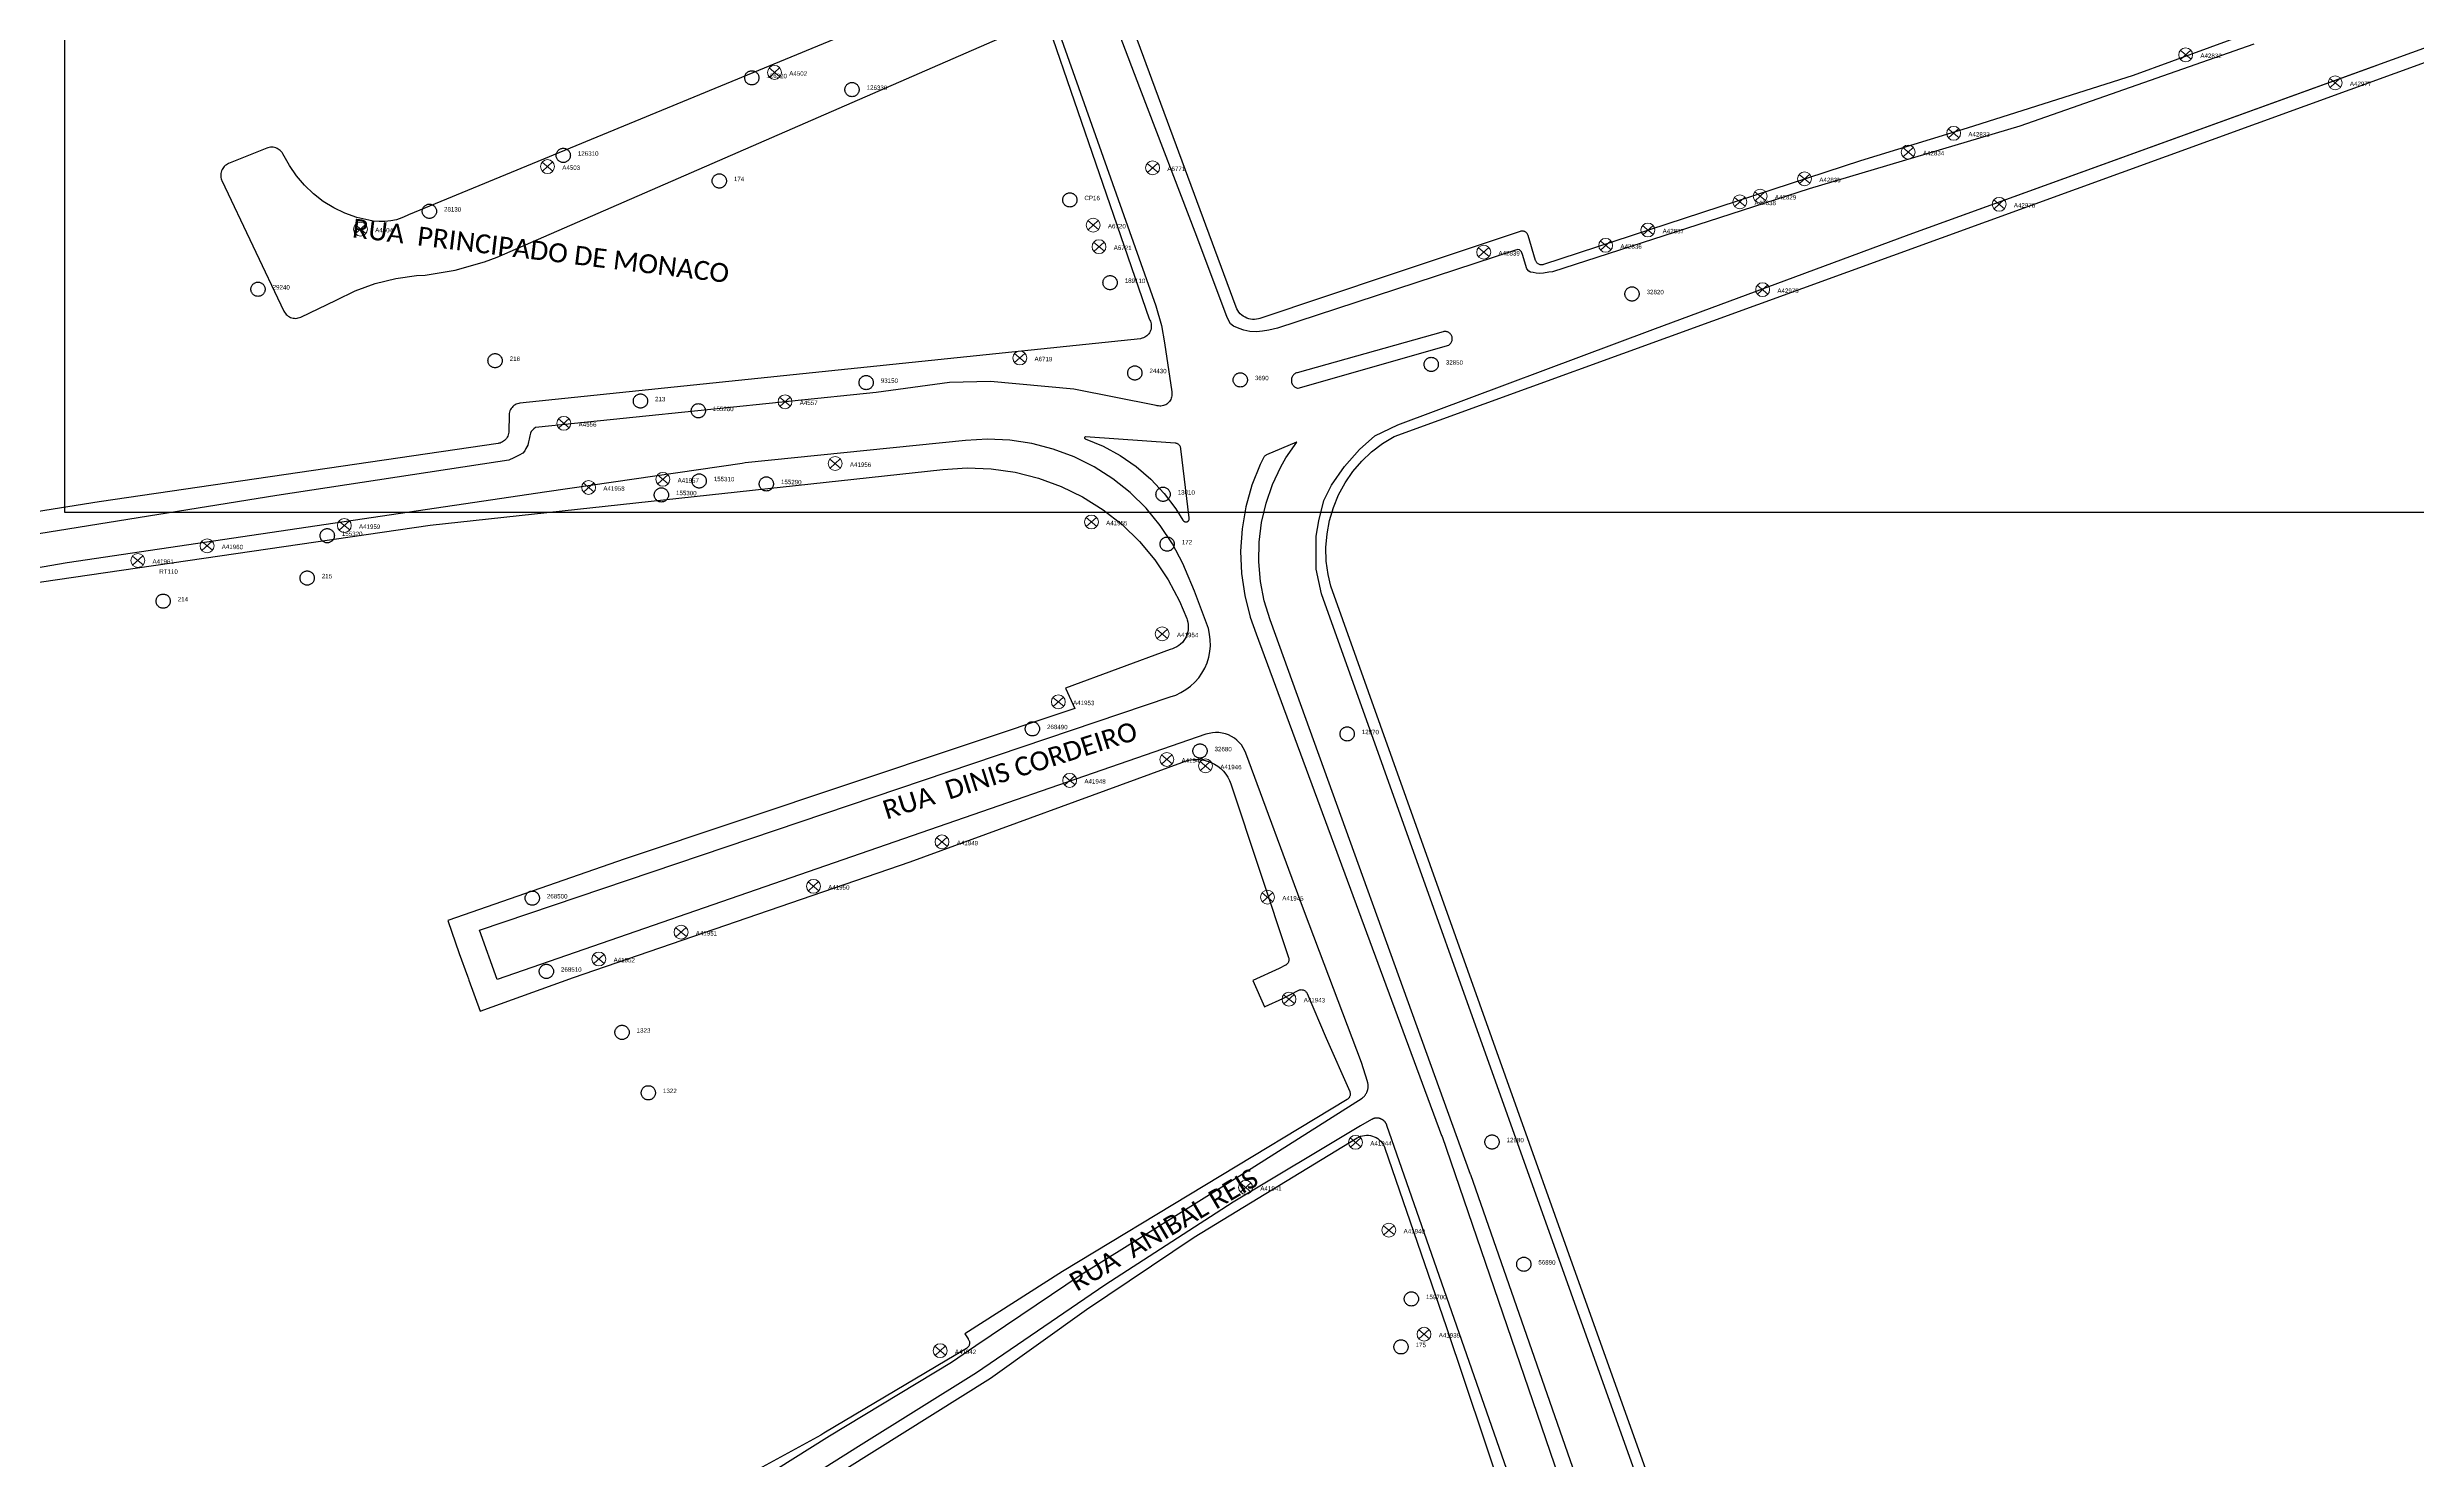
# Model space of a CAD drawing. Header units: millimetres. Extents: x 676447 to 689606, y 7455628 to 7463967.
# Drawn here: x 685284 to 685658.8, y 7459859.4 to 7460082.8 of the extents above; entities that cross this region are included whole.
import ezdxf

# ---------------------------------------------------------------- set-up
doc = ezdxf.new("R2010")
doc.units = ezdxf.units.MM
doc.header["$LTSCALE"] = 0.1
doc.header["$MEASUREMENT"] = 0
doc.linetypes.add('PHANTOM2', pattern=[1.25, 0.625, -0.125, 0.125, -0.125, 0.125, -0.125])
doc.layers.add('10.4-Postes', color=1, linetype='Continuous', lineweight=0)
for name, color, linetype in [('Caixas Subterrâneas', 5, 'Continuous'), ('LEGENDAS_INFRAESTRUTURAS', 7, 'Continuous'), ('MUB_MEIOFIO', 7, 'Continuous'), ('MUB_QUADRAS', 7, 'Continuous'), ('MUB_SEGMENTO', 7, 'Continuous'), ('NOS_DE_INFRAESTRUTURA', 7, 'Continuous')]:
    doc.layers.add(name, color=color, linetype=linetype)
doc.styles.add('Legend', font='calibri.ttf')
doc.styles.get("Standard").update_dxf_attribs({"font": 'arial.ttf'})

# ---------------------------------------------------------------- blocks, each defined once
blk = doc.blocks.new('PTPT')
at = {"layer": '10.4-Postes', "color": 1, "linetype": 'PHANTOM2'}
for points in [[(-0.0000079, 0.0000104), (0.0000075, -0.000002)], [(0.000007, 0.0000109), (-0.0000074, -0.0000025)]]:
    blk.add_lwpolyline(points, dxfattribs=at)
at = {"layer": '10.4-Postes', "color": 1}
blk.add_circle((-0.0000002, 0.0000042), 0.00000987, dxfattribs=at)
blk = doc.blocks.new('MHMZ')
at = {"linetype": 'PHANTOM2'}
blk.add_circle((0, 0), 0.0000101, dxfattribs=at)

msp = doc.modelspace()

# ---------------------------------------------------------------- linework, layer by layer
at = {"linetype": 'Continuous'}
msp.add_lwpolyline([(685960.65, 7460009.2), (685286.8, 7460009.2), (685286.8, 7460536.13), (685960.65, 7460536.13)], close=True, dxfattribs=at)
at = {"layer": 'MUB_MEIOFIO', "linetype": 'Continuous'}
for points in [[(685590.01, 7459703.56), (685549.09, 7459815.86), (685534.85, 7459858.25), (685485.55, 7459996.31), (685484.74, 7460000.21), (685484.74, 7460003.17), (685484.74, 7460005.45), (685485.14, 7460007.87), (685485.95, 7460011.1), (685487.16, 7460013.52), (685489.18, 7460016.48), (685491.6, 7460019.17), (685494.02, 7460021.32), (685497.65, 7460023.07), (685537.99, 7460038.13), (685578.5, 7460053.17), (685719.19, 7460104.12), (685774.54, 7460123.96), (685828.49, 7460143.75), (685885.65, 7460163.83), (685928.63, 7460179.9)], [(685633.04, 7460083.25), (685596.03, 7460070.3), (685562.72, 7460060.39), (685522.11, 7460047.27), (685521.5, 7460047.18), (685520.66, 7460047.05), (685520.09, 7460047), (685519.52, 7460047.05), (685519.03, 7460047.14), (685518.64, 7460047.18), (685518.37, 7460047.36), (685518.02, 7460047.71), (685517.36, 7460050), (685517.27, 7460050.26), (685517.18, 7460050.44), (685517.05, 7460050.57), (685516.88, 7460050.74), (685516.61, 7460050.79), (685516.08, 7460050.61), (685478.62, 7460038.37), (685477.22, 7460038.02), (685476.24, 7460037.88), (685475.26, 7460037.78), (685474.21, 7460037.81), (685473.3, 7460038.02), (685472.53, 7460038.27), (685471.65, 7460038.65), (685471.16, 7460039.04), (685470.67, 7460040.02), (685465.84, 7460052.83), (685456.84, 7460076.38), (685443.1, 7460112.44)], [(685443.87, 7460085.65), (685459.37, 7460041.9), (685460.26, 7460038.76), (685460.76, 7460036), (685461.88, 7460028.28), (685461.89, 7460028.22), (685461.91, 7460028.03), (685461.92, 7460027.83), (685461.9, 7460027.64), (685461.86, 7460027.44), (685461.81, 7460027.26), (685461.73, 7460027.08), (685461.63, 7460026.9), (685461.52, 7460026.74), (685461.39, 7460026.6), (685461.25, 7460026.46), (685461.09, 7460026.34), (685460.92, 7460026.24), (685460.75, 7460026.16), (685460.56, 7460026.1), (685460.37, 7460026.05), (685460.17, 7460026.03), (685459.98, 7460026.03), (685459.78, 7460026.04), (685459.59, 7460026.08), (685459.41, 7460026.12), (685446.41, 7460028.69), (685433.22, 7460029.89), (685426.73, 7460029.76), (685415.15, 7460028.16), (685361.79, 7460022.7), (685361.26, 7460022.62), (685360.98, 7460022.44), (685360.77, 7460022.23), (685360.55, 7460021.99), (685360.44, 7460021.72), (685360.38, 7460021.34), (685360.24, 7460020.78), (685360.12, 7460020.35), (685360.03, 7460019.86), (685359.74, 7460019.3), (685359.57, 7460018.94), (685359.24, 7460018.6), (685358.69, 7460018.24), (685357.85, 7460017.81), (685357.04, 7460017.47), (685355.27, 7460017.2), (685320.35, 7460011.89), (685282.69, 7460005.8)], [(685481.88, 7460028.83), (685505.68, 7460035.68), (685505.74, 7460035.72), (685505.84, 7460035.79), (685505.93, 7460035.87), (685506.01, 7460035.96), (685506.07, 7460036.06), (685506.13, 7460036.16), (685506.18, 7460036.27), (685506.22, 7460036.39), (685506.24, 7460036.5), (685506.25, 7460036.62), (685506.25, 7460036.74), (685506.24, 7460036.86), (685506.21, 7460036.98), (685506.17, 7460037.09), (685506.12, 7460037.2), (685506.06, 7460037.3), (685505.99, 7460037.4), (685505.91, 7460037.49), (685505.82, 7460037.57), (685505.72, 7460037.64), (685505.62, 7460037.69), (685505.51, 7460037.74), (685505.39, 7460037.78), (685505.27, 7460037.8), (685505.16, 7460037.81), (685505.04, 7460037.81), (685504.92, 7460037.8), (685504.8, 7460037.77), (685481.7, 7460031.3), (685481.6, 7460031.26), (685481.48, 7460031.21), (685481.36, 7460031.14), (685481.26, 7460031.06), (685481.16, 7460030.97), (685481.07, 7460030.87), (685481, 7460030.76), (685480.93, 7460030.65), (685480.88, 7460030.53), (685480.84, 7460030.4), (685480.81, 7460030.27), (685480.8, 7460030.14), (685480.8, 7460030), (685480.82, 7460029.87), (685480.84, 7460029.74), (685480.89, 7460029.62), (685480.94, 7460029.5), (685481.01, 7460029.38), (685481.09, 7460029.28), (685481.18, 7460029.18), (685481.28, 7460029.09), (685481.39, 7460029.01), (685481.5, 7460028.95), (685481.62, 7460028.9), (685481.75, 7460028.86), (685481.88, 7460028.83)], [(685393.89, 7459854.46), (685407.76, 7459863.13), (685427.07, 7459874.8), (685430.91, 7459877.45), (685447.56, 7459888.67), (685473.43, 7459904.81), (685491.99, 7459916.58), (685492.06, 7459916.63), (685492.12, 7459916.68), (685492.18, 7459916.73), (685492.24, 7459916.79), (685492.3, 7459916.84), (685492.35, 7459916.9), (685492.41, 7459916.97), (685492.46, 7459917.03), (685492.51, 7459917.09), (685492.55, 7459917.16), (685492.6, 7459917.23), (685492.64, 7459917.3), (685492.68, 7459917.37), (685492.71, 7459917.44), (685492.75, 7459917.51), (685492.78, 7459917.59), (685492.81, 7459917.66), (685492.84, 7459917.74), (685492.86, 7459917.82), (685492.88, 7459917.9), (685492.9, 7459917.98), (685492.92, 7459918.06), (685492.93, 7459918.14), (685492.94, 7459918.22), (685492.95, 7459918.3), (685492.95, 7459918.38), (685492.95, 7459918.46), (685492.95, 7459918.54), (685492.95, 7459918.62), (685492.94, 7459918.7), (685492.93, 7459918.78), (685492.92, 7459918.86), (685492.9, 7459918.94), (685492.89, 7459919.02), (685492.86, 7459919.1), (685492.84, 7459919.18), (685491.88, 7459922.2), (685485.25, 7459939.77), (685482.74, 7459946.43), (685482.72, 7459946.47), (685473.61, 7459971.13), (685473.44, 7459971.52), (685473.2, 7459971.98), (685472.9, 7459972.42), (685472.57, 7459972.82), (685472.19, 7459973.18), (685471.78, 7459973.5), (685471.33, 7459973.78), (685470.86, 7459974), (685470.37, 7459974.18), (685469.86, 7459974.31), (685469.34, 7459974.38), (685468.82, 7459974.39), (685468.3, 7459974.36), (685467.78, 7459974.26), (685467.28, 7459974.12), (685355.17, 7459935.32), (685352.41, 7459943.13), (685461.64, 7459980.02), (685462.51, 7459980.31), (685463.34, 7459980.7), (685464.13, 7459981.17), (685464.86, 7459981.72), (685465.53, 7459982.35), (685466.14, 7459983.04), (685466.66, 7459983.79), (685467.11, 7459984.59), (685467.47, 7459985.43), (685467.74, 7459986.31), (685467.92, 7459987.21), (685468, 7459988.12), (685467.98, 7459989.04), (685467.87, 7459989.95), (685467.67, 7459990.84), (685465.5, 7459996.75), (685464.06, 7460000.11), (685463.63, 7460001.1), (685462, 7460004.23), (685460.06, 7460007.16), (685457.83, 7460009.88), (685455.32, 7460012.34), (685452.56, 7460014.54), (685449.6, 7460016.43), (685446.45, 7460018), (685443.15, 7460019.23), (685439.75, 7460020.12), (685436.27, 7460020.64), (685432.75, 7460020.79), (685429.24, 7460020.58), (685394.43, 7460017.03), (685393.94, 7460016.95), (685363.05, 7460012.48), (685287.17, 7460001.24), (685254.08, 7459995.47)], [(685448.23, 7460021.15), (685448.22, 7460021.15), (685448.21, 7460021.15), (685448.19, 7460021.14), (685448.18, 7460021.14), (685448.16, 7460021.13), (685448.15, 7460021.13), (685448.14, 7460021.12), (685448.13, 7460021.11), (685448.12, 7460021.09), (685448.11, 7460021.08), (685448.1, 7460021.07), (685448.09, 7460021.06), (685448.09, 7460021.04), (685448.09, 7460021.03), (685448.09, 7460021.01), (685448.09, 7460021), (685448.09, 7460020.98), (685448.09, 7460020.97), (685448.1, 7460020.95), (685448.1, 7460020.94), (685448.11, 7460020.92), (685448.12, 7460020.91), (685448.13, 7460020.9), (685448.14, 7460020.89), (685448.15, 7460020.88), (685448.17, 7460020.87), (685448.18, 7460020.87), (685448.2, 7460020.86), (685448.21, 7460020.86), (685451.04, 7460019.67), (685453.73, 7460018.19), (685456.25, 7460016.44), (685458.58, 7460014.44), (685460.68, 7460012.2), (685462.53, 7460009.76), (685463.66, 7460007.97), (685463.69, 7460007.92), (685463.72, 7460007.88), (685463.76, 7460007.84), (685463.8, 7460007.8), (685463.85, 7460007.77), (685463.9, 7460007.75), (685463.95, 7460007.73), (685464, 7460007.71), (685464.06, 7460007.7), (685464.11, 7460007.7), (685464.17, 7460007.7), (685464.22, 7460007.71), (685464.28, 7460007.72), (685464.33, 7460007.74), (685464.38, 7460007.76), (685464.42, 7460007.79), (685464.47, 7460007.83), (685464.51, 7460007.86), (685464.54, 7460007.91), (685464.57, 7460007.95), (685464.6, 7460008), (685464.62, 7460008.05), (685464.64, 7460008.11), (685464.65, 7460008.16), (685464.65, 7460008.22), (685464.65, 7460008.27), (685464.64, 7460008.33), (685463.34, 7460019.27), (685463.34, 7460019.29), (685463.32, 7460019.39), (685463.28, 7460019.49), (685463.24, 7460019.59), (685463.19, 7460019.68), (685463.13, 7460019.77), (685463.06, 7460019.84), (685462.99, 7460019.92), (685462.9, 7460019.98), (685462.81, 7460020.03), (685462.72, 7460020.08), (685462.62, 7460020.11), (685462.52, 7460020.14), (685462.42, 7460020.15), (685448.23, 7460021.15)], [(685541.46, 7459811.83), (685509.17, 7459904.41), (685509.15, 7459904.49), (685477.43, 7459992.22), (685476.52, 7459995.21), (685475.93, 7459998.27), (685475.66, 7460001.38), (685475.71, 7460004.51), (685476.1, 7460007.61), (685476.8, 7460010.65), (685477.82, 7460013.6), (685479.14, 7460016.43), (685479.95, 7460017.85), (685481.64, 7460020.3), (685481.64, 7460020.31), (685481.65, 7460020.31), (685481.65, 7460020.32), (685481.65, 7460020.33), (685481.64, 7460020.33), (685481.64, 7460020.34), (685481.63, 7460020.34), (685481.62, 7460020.34), (685481.61, 7460020.34), (685476.88, 7460018.31), (685476.82, 7460018.28), (685476.73, 7460018.23), (685476.65, 7460018.17), (685476.57, 7460018.1), (685476.5, 7460018.02), (685476.44, 7460017.94), (685476.39, 7460017.85), (685475.85, 7460016.79), (685474.55, 7460013.5), (685473.6, 7460010.1), (685473, 7460006.61), (685472.78, 7460003.08), (685472.92, 7459999.55), (685473.44, 7459996.05), (685474.31, 7459992.63), (685475.25, 7459990.01), (685504.57, 7459910.66), (685504.63, 7459910.5), (685529.93, 7459836.68)], [(685533.84, 7459803.4), (685495.92, 7459912.25), (685495.9, 7459912.31), (685495.88, 7459912.36), (685495.86, 7459912.41), (685495.83, 7459912.47), (685495.8, 7459912.52), (685495.78, 7459912.57), (685495.74, 7459912.62), (685495.71, 7459912.67), (685495.68, 7459912.72), (685495.64, 7459912.76), (685495.61, 7459912.81), (685495.57, 7459912.85), (685495.53, 7459912.9), (685495.49, 7459912.94), (685495.44, 7459912.98), (685495.4, 7459913.02), (685495.35, 7459913.05), (685495.31, 7459913.09), (685495.26, 7459913.12), (685495.21, 7459913.15), (685495.16, 7459913.18), (685495.11, 7459913.21), (685495.05, 7459913.24), (685495, 7459913.26), (685494.95, 7459913.29), (685494.89, 7459913.31), (685494.84, 7459913.33), (685494.78, 7459913.34), (685494.72, 7459913.36), (685494.67, 7459913.37), (685494.61, 7459913.38), (685494.55, 7459913.39), (685494.49, 7459913.4), (685494.43, 7459913.4), (685494.37, 7459913.4), (685494.32, 7459913.41), (685494.26, 7459913.4), (685494.2, 7459913.4), (685494.14, 7459913.4), (685494.08, 7459913.39), (685494.02, 7459913.38), (685493.97, 7459913.37), (685493.91, 7459913.35), (685493.85, 7459913.34), (685493.8, 7459913.32), (685493.74, 7459913.3), (685493.69, 7459913.28), (685493.63, 7459913.26), (685493.58, 7459913.23), (685493.53, 7459913.21), (685493.48, 7459913.18), (685491.72, 7459912.16), (685471.62, 7459900.09), (685451.29, 7459886.96), (685431.02, 7459873.14), (685412.33, 7459861.48), (685395.92, 7459851.13)]]:
    msp.add_lwpolyline(points, dxfattribs=at)
at = {"layer": 'MUB_MEIOFIO', "color": 253, "linetype": 'Continuous'}
for points in [[(685633.04, 7460083.25), (685596.03, 7460070.3), (685562.72, 7460060.39), (685522.11, 7460047.27), (685521.5, 7460047.18), (685520.66, 7460047.05), (685520.09, 7460047), (685519.52, 7460047.05), (685519.03, 7460047.14), (685518.64, 7460047.18), (685518.37, 7460047.36), (685518.02, 7460047.71), (685517.36, 7460050), (685517.27, 7460050.26), (685517.18, 7460050.44), (685517.05, 7460050.57), (685516.88, 7460050.74), (685516.61, 7460050.79), (685516.08, 7460050.61), (685478.62, 7460038.37), (685477.22, 7460038.02), (685476.24, 7460037.88), (685475.26, 7460037.78), (685474.21, 7460037.81), (685473.3, 7460038.02), (685472.53, 7460038.27), (685471.65, 7460038.65), (685471.16, 7460039.04), (685470.67, 7460040.02), (685465.84, 7460052.83), (685456.84, 7460076.38), (685443.1, 7460112.44)], [(685443.87, 7460085.65), (685459.37, 7460041.9), (685460.26, 7460038.76), (685460.76, 7460036), (685461.88, 7460028.28), (685461.89, 7460028.22), (685461.91, 7460028.03), (685461.92, 7460027.83), (685461.9, 7460027.64), (685461.86, 7460027.44), (685461.81, 7460027.26), (685461.73, 7460027.08), (685461.63, 7460026.9), (685461.52, 7460026.74), (685461.39, 7460026.6), (685461.25, 7460026.46), (685461.09, 7460026.34), (685460.92, 7460026.24), (685460.75, 7460026.16), (685460.56, 7460026.1), (685460.37, 7460026.05), (685460.17, 7460026.03), (685459.98, 7460026.03), (685459.78, 7460026.04), (685459.59, 7460026.08), (685459.41, 7460026.12), (685446.41, 7460028.69), (685433.22, 7460029.89), (685426.73, 7460029.76), (685415.15, 7460028.16), (685361.79, 7460022.7), (685361.26, 7460022.62), (685360.98, 7460022.44), (685360.77, 7460022.23), (685360.55, 7460021.99), (685360.44, 7460021.72), (685360.38, 7460021.34), (685360.24, 7460020.78), (685360.12, 7460020.35), (685360.03, 7460019.86), (685359.74, 7460019.3), (685359.57, 7460018.94), (685359.24, 7460018.6), (685358.69, 7460018.24), (685357.85, 7460017.81), (685357.04, 7460017.47), (685355.27, 7460017.2), (685320.35, 7460011.89), (685282.69, 7460005.8)], [(685590.01, 7459703.56), (685549.09, 7459815.86), (685534.85, 7459858.25), (685485.55, 7459996.31), (685484.74, 7460000.21), (685484.74, 7460003.17), (685484.74, 7460005.45), (685485.14, 7460007.87), (685485.95, 7460011.1), (685487.16, 7460013.52), (685489.18, 7460016.48), (685491.6, 7460019.17), (685494.02, 7460021.32), (685497.65, 7460023.07), (685537.99, 7460038.13), (685578.5, 7460053.17), (685652.35, 7460079.91)], [(685481.88, 7460028.83), (685505.68, 7460035.68), (685505.74, 7460035.72), (685505.84, 7460035.79), (685505.93, 7460035.87), (685506.01, 7460035.96), (685506.07, 7460036.06), (685506.13, 7460036.16), (685506.18, 7460036.27), (685506.22, 7460036.39), (685506.24, 7460036.5), (685506.25, 7460036.62), (685506.25, 7460036.74), (685506.24, 7460036.86), (685506.21, 7460036.98), (685506.17, 7460037.09), (685506.12, 7460037.2), (685506.06, 7460037.3), (685505.99, 7460037.4), (685505.91, 7460037.49), (685505.82, 7460037.57), (685505.72, 7460037.64), (685505.62, 7460037.69), (685505.51, 7460037.74), (685505.39, 7460037.78), (685505.27, 7460037.8), (685505.16, 7460037.81), (685505.04, 7460037.81), (685504.92, 7460037.8), (685504.8, 7460037.77), (685481.7, 7460031.3), (685481.6, 7460031.26), (685481.48, 7460031.21), (685481.36, 7460031.14), (685481.26, 7460031.06), (685481.16, 7460030.97), (685481.07, 7460030.87), (685481, 7460030.76), (685480.93, 7460030.65), (685480.88, 7460030.53), (685480.84, 7460030.4), (685480.81, 7460030.27), (685480.8, 7460030.14), (685480.8, 7460030), (685480.82, 7460029.87), (685480.84, 7460029.74), (685480.89, 7460029.62), (685480.94, 7460029.5), (685481.01, 7460029.38), (685481.09, 7460029.28), (685481.18, 7460029.18), (685481.28, 7460029.09), (685481.39, 7460029.01), (685481.5, 7460028.95), (685481.62, 7460028.9), (685481.75, 7460028.86), (685481.88, 7460028.83)], [(685393.89, 7459854.46), (685407.76, 7459863.13), (685427.07, 7459874.8), (685430.91, 7459877.45), (685447.56, 7459888.67), (685473.43, 7459904.81), (685491.99, 7459916.58), (685492.06, 7459916.63), (685492.12, 7459916.68), (685492.18, 7459916.73), (685492.24, 7459916.79), (685492.3, 7459916.84), (685492.35, 7459916.9), (685492.41, 7459916.97), (685492.46, 7459917.03), (685492.51, 7459917.09), (685492.55, 7459917.16), (685492.6, 7459917.23), (685492.64, 7459917.3), (685492.68, 7459917.37), (685492.71, 7459917.44), (685492.75, 7459917.51), (685492.78, 7459917.59), (685492.81, 7459917.66), (685492.84, 7459917.74), (685492.86, 7459917.82), (685492.88, 7459917.9), (685492.9, 7459917.98), (685492.92, 7459918.06), (685492.93, 7459918.14), (685492.94, 7459918.22), (685492.95, 7459918.3), (685492.95, 7459918.38), (685492.95, 7459918.46), (685492.95, 7459918.54), (685492.95, 7459918.62), (685492.94, 7459918.7), (685492.93, 7459918.78), (685492.92, 7459918.86), (685492.9, 7459918.94), (685492.89, 7459919.02), (685492.86, 7459919.1), (685492.84, 7459919.18), (685491.88, 7459922.2), (685485.25, 7459939.77), (685482.74, 7459946.43), (685482.72, 7459946.47), (685473.61, 7459971.13), (685473.44, 7459971.52), (685473.2, 7459971.98), (685472.9, 7459972.42), (685472.57, 7459972.82), (685472.19, 7459973.18), (685471.78, 7459973.5), (685471.33, 7459973.78), (685470.86, 7459974), (685470.37, 7459974.18), (685469.86, 7459974.31), (685469.34, 7459974.38), (685468.82, 7459974.39), (685468.3, 7459974.36), (685467.78, 7459974.26), (685467.28, 7459974.12), (685355.17, 7459935.32), (685352.41, 7459943.13), (685461.64, 7459980.02), (685462.51, 7459980.31), (685463.34, 7459980.7), (685464.13, 7459981.17), (685464.86, 7459981.72), (685465.53, 7459982.35), (685466.14, 7459983.04), (685466.66, 7459983.79), (685467.11, 7459984.59), (685467.47, 7459985.43), (685467.74, 7459986.31), (685467.92, 7459987.21), (685468, 7459988.12), (685467.98, 7459989.04), (685467.87, 7459989.95), (685467.67, 7459990.84), (685465.5, 7459996.75), (685464.06, 7460000.11), (685463.63, 7460001.1), (685462, 7460004.23), (685460.06, 7460007.16), (685457.83, 7460009.88), (685455.32, 7460012.34), (685452.56, 7460014.54), (685449.6, 7460016.43), (685446.45, 7460018), (685443.15, 7460019.23), (685439.75, 7460020.12), (685436.27, 7460020.64), (685432.75, 7460020.79), (685429.24, 7460020.58), (685394.43, 7460017.03), (685393.94, 7460016.95), (685363.05, 7460012.48), (685287.17, 7460001.24), (685254.08, 7459995.47)], [(685448.23, 7460021.15), (685448.22, 7460021.15), (685448.21, 7460021.15), (685448.19, 7460021.14), (685448.18, 7460021.14), (685448.16, 7460021.13), (685448.15, 7460021.13), (685448.14, 7460021.12), (685448.13, 7460021.11), (685448.12, 7460021.09), (685448.11, 7460021.08), (685448.1, 7460021.07), (685448.09, 7460021.06), (685448.09, 7460021.04), (685448.09, 7460021.03), (685448.09, 7460021.01), (685448.09, 7460021), (685448.09, 7460020.98), (685448.09, 7460020.97), (685448.1, 7460020.95), (685448.1, 7460020.94), (685448.11, 7460020.92), (685448.12, 7460020.91), (685448.13, 7460020.9), (685448.14, 7460020.89), (685448.15, 7460020.88), (685448.17, 7460020.87), (685448.18, 7460020.87), (685448.2, 7460020.86), (685448.21, 7460020.86), (685451.04, 7460019.67), (685453.73, 7460018.19), (685456.25, 7460016.44), (685458.58, 7460014.44), (685460.68, 7460012.2), (685462.53, 7460009.76), (685463.66, 7460007.97), (685463.69, 7460007.92), (685463.72, 7460007.88), (685463.76, 7460007.84), (685463.8, 7460007.8), (685463.85, 7460007.77), (685463.9, 7460007.75), (685463.95, 7460007.73), (685464, 7460007.71), (685464.06, 7460007.7), (685464.11, 7460007.7), (685464.17, 7460007.7), (685464.22, 7460007.71), (685464.28, 7460007.72), (685464.33, 7460007.74), (685464.38, 7460007.76), (685464.42, 7460007.79), (685464.47, 7460007.83), (685464.51, 7460007.86), (685464.54, 7460007.91), (685464.57, 7460007.95), (685464.6, 7460008), (685464.62, 7460008.05), (685464.64, 7460008.11), (685464.65, 7460008.16), (685464.65, 7460008.22), (685464.65, 7460008.27), (685464.64, 7460008.33), (685463.34, 7460019.27), (685463.34, 7460019.29), (685463.32, 7460019.39), (685463.28, 7460019.49), (685463.24, 7460019.59), (685463.19, 7460019.68), (685463.13, 7460019.77), (685463.06, 7460019.84), (685462.99, 7460019.92), (685462.9, 7460019.98), (685462.81, 7460020.03), (685462.72, 7460020.08), (685462.62, 7460020.11), (685462.52, 7460020.14), (685462.42, 7460020.15), (685448.23, 7460021.15)], [(685541.46, 7459811.83), (685509.17, 7459904.41), (685509.15, 7459904.49), (685477.43, 7459992.22), (685476.52, 7459995.21), (685475.93, 7459998.27), (685475.66, 7460001.38), (685475.71, 7460004.51), (685476.1, 7460007.61), (685476.8, 7460010.65), (685477.82, 7460013.6), (685479.14, 7460016.43), (685479.95, 7460017.85), (685481.64, 7460020.3), (685481.64, 7460020.31), (685481.65, 7460020.31), (685481.65, 7460020.32), (685481.65, 7460020.33), (685481.64, 7460020.33), (685481.64, 7460020.34), (685481.63, 7460020.34), (685481.62, 7460020.34), (685481.61, 7460020.34), (685476.88, 7460018.31), (685476.82, 7460018.28), (685476.73, 7460018.23), (685476.65, 7460018.17), (685476.57, 7460018.1), (685476.5, 7460018.02), (685476.44, 7460017.94), (685476.39, 7460017.85), (685475.85, 7460016.79), (685474.55, 7460013.5), (685473.6, 7460010.1), (685473, 7460006.61), (685472.78, 7460003.08), (685472.92, 7459999.55), (685473.44, 7459996.05), (685474.31, 7459992.63), (685475.25, 7459990.01), (685504.57, 7459910.66), (685504.63, 7459910.5), (685529.93, 7459836.68)], [(685533.84, 7459803.4), (685495.92, 7459912.25), (685495.9, 7459912.31), (685495.88, 7459912.36), (685495.86, 7459912.41), (685495.83, 7459912.47), (685495.8, 7459912.52), (685495.78, 7459912.57), (685495.74, 7459912.62), (685495.71, 7459912.67), (685495.68, 7459912.72), (685495.64, 7459912.76), (685495.61, 7459912.81), (685495.57, 7459912.85), (685495.53, 7459912.9), (685495.49, 7459912.94), (685495.44, 7459912.98), (685495.4, 7459913.02), (685495.35, 7459913.05), (685495.31, 7459913.09), (685495.26, 7459913.12), (685495.21, 7459913.15), (685495.16, 7459913.18), (685495.11, 7459913.21), (685495.05, 7459913.24), (685495, 7459913.26), (685494.95, 7459913.29), (685494.89, 7459913.31), (685494.84, 7459913.33), (685494.78, 7459913.34), (685494.72, 7459913.36), (685494.67, 7459913.37), (685494.61, 7459913.38), (685494.55, 7459913.39), (685494.49, 7459913.4), (685494.43, 7459913.4), (685494.37, 7459913.4), (685494.32, 7459913.41), (685494.26, 7459913.4), (685494.2, 7459913.4), (685494.14, 7459913.4), (685494.08, 7459913.39), (685494.02, 7459913.38), (685493.97, 7459913.37), (685493.91, 7459913.35), (685493.85, 7459913.34), (685493.8, 7459913.32), (685493.74, 7459913.3), (685493.69, 7459913.28), (685493.63, 7459913.26), (685493.58, 7459913.23), (685493.53, 7459913.21), (685493.48, 7459913.18), (685491.72, 7459912.16), (685471.62, 7459900.09), (685451.29, 7459886.96), (685431.02, 7459873.14), (685412.33, 7459861.48), (685395.92, 7459851.13)]]:
    msp.add_lwpolyline(points, dxfattribs=at)
at = {"layer": 'MUB_QUADRAS', "linetype": 'Continuous'}
for points in [[(685638.2, 7460087.17), (685613.95, 7460078.32), (685587.67, 7460069.98), (685570.82, 7460064.83), (685520.7, 7460048.4), (685520.67, 7460048.39), (685520.57, 7460048.37), (685520.47, 7460048.35), (685520.36, 7460048.35), (685520.26, 7460048.36), (685520.15, 7460048.38), (685520.05, 7460048.41), (685519.96, 7460048.45), (685519.86, 7460048.5), (685519.78, 7460048.56), (685519.7, 7460048.62), (685519.63, 7460048.7), (685519.56, 7460048.78), (685519.51, 7460048.87), (685519.46, 7460048.97), (685519.43, 7460049.06), (685518.26, 7460052.99), (685518.25, 7460053.02), (685518.21, 7460053.12), (685518.16, 7460053.21), (685518.1, 7460053.3), (685518.03, 7460053.38), (685517.96, 7460053.45), (685517.88, 7460053.52), (685517.79, 7460053.57), (685517.7, 7460053.62), (685517.6, 7460053.66), (685517.5, 7460053.68), (685517.39, 7460053.7), (685517.29, 7460053.7), (685517.18, 7460053.7), (685517.08, 7460053.68), (685516.98, 7460053.65), (685496.41, 7460046.77), (685475.82, 7460039.87), (685475.61, 7460039.81), (685475.3, 7460039.75), (685474.99, 7460039.72), (685474.67, 7460039.73), (685474.36, 7460039.76), (685474.05, 7460039.83), (685473.76, 7460039.93), (685473.47, 7460040.06), (685473.2, 7460040.22), (685472.95, 7460040.41), (685472.72, 7460040.62), (685472.51, 7460040.86), (685472.33, 7460041.12), (685472.18, 7460041.39), (685472.05, 7460041.68), (685444.14, 7460117.28)], [(685545.02, 7459834.93), (685524.41, 7459892.69), (685487.02, 7459997.55), (685486.6, 7459999.38), (685486.32, 7460001.51), (685486.26, 7460003.67), (685486.44, 7460005.81), (685486.83, 7460007.93), (685487.45, 7460010), (685488.27, 7460011.98), (685489.3, 7460013.88), (685490.53, 7460015.65), (685491.93, 7460017.29), (685493.49, 7460018.77), (685495.2, 7460020.08), (685497.04, 7460021.2), (685720.02, 7460102.19)], [(685421.21, 7460089.28), (685341.16, 7460056.26), (685340.96, 7460056.16), (685340.12, 7460055.78), (685339.25, 7460055.49), (685338.35, 7460055.3), (685337.44, 7460055.2), (685336.52, 7460055.2), (685335.6, 7460055.29), (685334.87, 7460055.41), (685332.97, 7460055.87), (685331.12, 7460056.53), (685329.35, 7460057.37), (685327.68, 7460058.4), (685326.13, 7460059.59), (685324.71, 7460060.94), (685323.44, 7460062.43), (685322.33, 7460064.05), (685321.28, 7460065.94), (685321.17, 7460066.12), (685321.04, 7460066.28), (685320.89, 7460066.43), (685320.73, 7460066.57), (685320.56, 7460066.68), (685320.37, 7460066.78), (685320.18, 7460066.86), (685319.98, 7460066.92), (685319.77, 7460066.95), (685319.56, 7460066.97), (685319.35, 7460066.96), (685319.14, 7460066.93), (685318.94, 7460066.88), (685318.78, 7460066.82), (685312.72, 7460064.39), (685312.54, 7460064.3), (685312.36, 7460064.2), (685312.19, 7460064.07), (685312.03, 7460063.93), (685311.9, 7460063.77), (685311.78, 7460063.6), (685311.67, 7460063.42), (685311.59, 7460063.22), (685311.53, 7460063.02), (685311.49, 7460062.82), (685311.47, 7460062.61), (685311.47, 7460062.4), (685311.5, 7460062.19), (685311.55, 7460061.99), (685311.61, 7460061.79), (685311.66, 7460061.68), (685321.47, 7460041.04), (685321.57, 7460040.86), (685321.69, 7460040.69), (685321.82, 7460040.53), (685321.97, 7460040.38), (685322.14, 7460040.25), (685322.32, 7460040.14), (685322.51, 7460040.05), (685322.7, 7460039.98), (685322.91, 7460039.93), (685323.12, 7460039.91), (685323.32, 7460039.9), (685323.53, 7460039.92), (685323.74, 7460039.96), (685323.94, 7460040.01), (685324.13, 7460040.09), (685324.14, 7460040.1), (685329.75, 7460042.79), (685332.75, 7460044.25), (685335.9, 7460045.39), (685339.14, 7460046.2), (685342.45, 7460046.66), (685343.78, 7460046.75), (685348.53, 7460047.54), (685353.17, 7460048.82), (685355.21, 7460049.55), (685440.04, 7460086.52)], [(685442.48, 7460085.82), (685458.3, 7460039.8), (685458.41, 7460039.62), (685458.5, 7460039.43), (685458.57, 7460039.23), (685458.62, 7460039.03), (685458.65, 7460038.82), (685458.65, 7460038.61), (685458.64, 7460038.4), (685458.6, 7460038.2), (685458.54, 7460038), (685458.46, 7460037.8), (685458.36, 7460037.62), (685458.24, 7460037.45), (685458.1, 7460037.29), (685457.95, 7460037.14), (685457.79, 7460037.01), (685457.61, 7460036.9), (685457.42, 7460036.81), (685457.22, 7460036.74), (685457.02, 7460036.7), (685456.92, 7460036.68), (685358.79, 7460026.49), (685358.59, 7460026.45), (685358.39, 7460026.39), (685358.19, 7460026.31), (685358.01, 7460026.21), (685357.84, 7460026.09), (685357.68, 7460025.96), (685357.54, 7460025.8), (685357.41, 7460025.64), (685357.3, 7460025.46), (685357.21, 7460025.27), (685357.14, 7460025.07), (685357.09, 7460024.87), (685357.06, 7460024.66), (685357.06, 7460024.52), (685357.04, 7460022.08), (685357.03, 7460021.87), (685357, 7460021.66), (685356.94, 7460021.46), (685356.86, 7460021.26), (685356.77, 7460021.08), (685356.65, 7460020.9), (685356.52, 7460020.74), (685356.37, 7460020.59), (685356.21, 7460020.46), (685356.03, 7460020.35), (685355.84, 7460020.26), (685355.65, 7460020.18), (685355.44, 7460020.13), (685355.33, 7460020.11), (685292.23, 7460010.86), (685253.84, 7460004.75)], [(685257.4, 7459994.48), (685344.58, 7460007.21), (685425.7, 7460015.98), (685429.5, 7460016.24), (685433.31, 7460016.1), (685437.09, 7460015.56), (685440.79, 7460014.63), (685444.37, 7460013.32), (685447.79, 7460011.65), (685451.02, 7460009.62), (685454.02, 7460007.27), (685456.76, 7460004.61), (685459.21, 7460001.69), (685461.33, 7459998.52), (685463.12, 7459995.15), (685464.25, 7459992.43), (685464.33, 7459992.21), (685464.43, 7459991.84), (685464.49, 7459991.46), (685464.5, 7459991.08), (685464.48, 7459990.7), (685464.42, 7459990.33), (685464.32, 7459989.96), (685464.19, 7459989.6), (685464.01, 7459989.26), (685463.8, 7459988.95), (685463.56, 7459988.65), (685463.29, 7459988.38), (685462.99, 7459988.14), (685462.67, 7459987.94), (685462.33, 7459987.76), (685461.98, 7459987.63), (685461.61, 7459987.53), (685445.07, 7459981.42), (685446.54, 7459978.21), (685375.45, 7459954.43), (685347.38, 7459944.67), (685349.18, 7459939.44), (685350.48, 7459935.84), (685350.63, 7459935.42), (685350.71, 7459935.22), (685352.52, 7459930.31), (685367.26, 7459935.63), (685420.52, 7459953.95), (685463.47, 7459969.63), (685464.03, 7459969.85), (685464.6, 7459970.01), (685465.19, 7459970.11), (685465.79, 7459970.14), (685466.39, 7459970.12), (685466.98, 7459970.03), (685467.56, 7459969.88), (685468.12, 7459969.67), (685468.66, 7459969.4), (685469.16, 7459969.08), (685469.63, 7459968.7), (685470.05, 7459968.28), (685470.43, 7459967.82), (685470.76, 7459967.32), (685471.04, 7459966.79), (685471.25, 7459966.27), (685480.36, 7459938.79), (685480.39, 7459938.69), (685480.41, 7459938.59), (685480.41, 7459938.48), (685480.41, 7459938.38), (685480.39, 7459938.27), (685480.36, 7459938.17), (685480.33, 7459938.07), (685480.28, 7459937.98), (685480.22, 7459937.89), (685480.16, 7459937.81), (685480.09, 7459937.74), (685480, 7459937.67), (685479.92, 7459937.61), (685479.87, 7459937.59), (685478.85, 7459937.06), (685474.69, 7459935.15), (685476.55, 7459931.01), (685476.65, 7459931.05), (685479.44, 7459932.33), (685481.96, 7459933.63), (685482.06, 7459933.67), (685482.16, 7459933.69), (685482.26, 7459933.71), (685482.37, 7459933.72), (685482.47, 7459933.71), (685482.57, 7459933.7), (685482.68, 7459933.67), (685482.77, 7459933.63), (685482.87, 7459933.59), (685482.96, 7459933.53), (685483.04, 7459933.47), (685483.11, 7459933.39), (685483.18, 7459933.31), (685483.24, 7459933.22), (685483.28, 7459933.13), (685483.29, 7459933.11), (685486.31, 7459926.07), (685490.03, 7459917.61), (685490.06, 7459917.52), (685490.09, 7459917.42), (685490.11, 7459917.31), (685490.11, 7459917.21), (685490.11, 7459917.1), (685490.09, 7459917), (685490.06, 7459916.9), (685490.02, 7459916.8), (685489.97, 7459916.71), (685489.92, 7459916.62), (685489.85, 7459916.54), (685489.78, 7459916.47), (685489.69, 7459916.4), (685489.63, 7459916.36), (685444.6, 7459889.16), (685444.58, 7459889.14), (685429.13, 7459879.27), (685429.66, 7459878.49), (685429.7, 7459878.45), (685429.76, 7459878.36), (685429.8, 7459878.27), (685429.84, 7459878.17), (685429.87, 7459878.07), (685429.89, 7459877.96), (685429.9, 7459877.86), (685429.89, 7459877.76), (685429.88, 7459877.65), (685429.85, 7459877.55), (685429.82, 7459877.45), (685429.77, 7459877.36), (685429.71, 7459877.27), (685429.65, 7459877.19), (685429.58, 7459877.11), (685429.5, 7459877.05), (685429.41, 7459876.99), (685406.87, 7459863.55), (685406.37, 7459863.26), (685392.46, 7459855.68)], [(685396.5, 7459849.3), (685433.24, 7459872.26), (685448.41, 7459883.15), (685465.41, 7459894.56), (685491.19, 7459910.26), (685491.47, 7459910.41), (685491.76, 7459910.53), (685492.06, 7459910.62), (685492.37, 7459910.67), (685492.68, 7459910.7), (685493, 7459910.69), (685493.31, 7459910.64), (685493.61, 7459910.57), (685493.91, 7459910.46), (685494.19, 7459910.33), (685494.46, 7459910.16), (685494.71, 7459909.97), (685494.93, 7459909.75), (685495.14, 7459909.52), (685495.31, 7459909.26), (685495.46, 7459908.98), (685495.58, 7459908.69), (685495.59, 7459908.67), (685505.26, 7459880.43), (685520.15, 7459836.09)]]:
    msp.add_lwpolyline(points, dxfattribs=at)

# ---------------------------------------------------------------- block references
at = {"layer": 'Caixas Subterrâneas', "color": 40}
for p, xscale, yscale, zscale, rotation in [((685395.46, 7460077.94), 111319.4907932736, 111319.4907932736, 111319.4907932736, 359.2944950565183), ((685411.31, 7460076.08), 111319.4907932736, 111319.4907932736, 111319.4907932736, 359.2944341977562), ((685365.64, 7460065.67), 111319.4907932736, 111319.4907932736, 111319.4907932736, 359.2946046527316), ((685390.32, 7460061.63), 111319.4907932736, 111319.4907932736, 111319.4907932736, 359.2945095447114), ((685344.47, 7460056.83), 111319.4907932735, 111319.4907932735, 111319.4907932735, 359.2946824270014), ((685445.76, 7460058.63), 111319.4907932736, 111319.4907932736, 111319.4907932736, 359.2942977762373), ((685317.36, 7460044.5), 111319.4907932736, 111319.4907932736, 111319.4907932736, 359.2947817086883), ((685452.13, 7460045.54), 111319.4907932735, 111319.4907932735, 111319.4907932735, 359.2942695045239), ((685534.67, 7460043.76), 111319.4907932736, 111319.4907932736, 111319.4907932736, 359.2939550692296), ((685354.86, 7460033.2), 111319.4907932736, 111319.4907932736, 111319.4907932736, 359.2946355934891), ((685413.55, 7460029.74), 111319.4907932735, 111319.4907932735, 111319.4907932735, 359.2944113278193), ((685456.04, 7460031.26), 111319.4907932736, 111319.4907932736, 111319.4907932736, 359.294250225442), ((685472.72, 7460030.16), 111319.4907932736, 111319.4907932736, 111319.4907932736, 359.2941864284239), ((685502.92, 7460032.61), 111319.4907932735, 111319.4907932735, 111319.4907932735, 359.2940723460896), ((685377.85, 7460026.82), 111319.4907932736, 111319.4907932736, 111319.4907932736, 359.2945461955217), ((685387.01, 7460025.28), 111319.4907932736, 111319.4907932736, 111319.4907932736, 359.2945108698692), ((685381.16, 7460011.97), 111319.4907932736, 111319.4907932736, 111319.4907932736, 359.2945290088608), ((685387.13, 7460014.18), 111319.4907932736, 111319.4907932736, 111319.4907932736, 359.2945069969153), ((685397.76, 7460013.71), 111319.4907932736, 111319.4907932736, 111319.4907932736, 359.294466431003), ((685460.51, 7460012.07), 111319.4907932736, 111319.4907932736, 111319.4907932736, 359.2942272702569), ((685328.31, 7460005.52), 111319.4907932736, 111319.4907932736, 111319.4907932736, 359.2947279976315), ((685461.15, 7460004.19), 111319.4907932736, 111319.4907932736, 111319.4907932736, 359.2942224015709), ((685325.14, 7459998.82), 111319.4907932736, 111319.4907932736, 111319.4907932736, 359.2947380000993), ((685302.36, 7459995.17), 111319.4907932735, 111319.4907932735, 111319.4907932735, 359.294823496124), ((685439.84, 7459974.97), 111319.4907932735, 111319.4907932735, 111319.4907932735, 359.2942944160322), ((685489.62, 7459974.17), 111319.4907932736, 111319.4907932736, 111319.4907932736, 359.2941048322002), ((685466.35, 7459971.47), 111319.4907932736, 111319.4907932736, 111319.4907932736, 359.2941925237648), ((685360.74, 7459948.2), 111319.4907932736, 111319.4907932736, 111319.4907932736, 359.2945869409916), ((685362.97, 7459936.61), 111319.4907932736, 111319.4907932736, 111319.4907932736, 359.2945748781894), ((685374.94, 7459926.96), 111319.4907932736, 111319.4907932736, 111319.4907932736, 359.2945263850208), ((685379.1, 7459917.41), 111319.4907932736, 111319.4907932736, 111319.4907932736, 359.2945075903437), ((685512.53, 7459909.63), 111319.4907932736, 111319.4907932736, 111319.4907932736, 359.2939977500462), ((685517.56, 7459890.29), 111319.4907932736, 111319.4907932736, 111319.4907932736, 359.2939726430436), ((685499.78, 7459884.81), 111319.4907932736, 111319.4907932736, 111319.4907932736, 359.2940385385452), ((685498.14, 7459877.22), 111319.4907932735, 111319.4907932735, 111319.4907932735, 359.2940424434144)]:
    msp.add_blockref('MHMZ', p, dxfattribs=dict(at, xscale=xscale, yscale=yscale, zscale=zscale, rotation=rotation))
at = {"layer": 'NOS_DE_INFRAESTRUTURA', "color": 1}
for p, xscale, yscale, zscale, rotation in [((685399.07, 7460078.33), 111319.4907932735, 111319.4907932735, 111319.4907932735, 359.2944814194585), ((685622.26, 7460081.12), 111319.4907932736, 111319.4907932736, 111319.4907932736, 359.2936335257402), ((685645.91, 7460076.69), 111319.4907932735, 111319.4907932735, 111319.4907932735, 359.2935422335344), ((685585.57, 7460068.7), 111319.4907932735, 111319.4907932735, 111319.4907932735, 359.2937692273346), ((685363.17, 7460063.43), 111319.4907932735, 111319.4907932735, 111319.4907932735, 359.2946133463604), ((685458.87, 7460063.24), 111319.4907932735, 111319.4907932735, 111319.4907932735, 359.2942493669662), ((685578.37, 7460065.73), 111319.4907932736, 111319.4907932736, 111319.4907932736, 359.2937956781888), ((685561.99, 7460061.49), 111319.4907932736, 111319.4907932736, 111319.4907932736, 359.293856654873), ((685551.75, 7460057.86), 111319.4907932736, 111319.4907932736, 111319.4907932736, 359.2938944587471), ((685554.96, 7460058.76), 111319.4907932736, 111319.4907932736, 111319.4907932736, 359.2938825291692), ((685592.76, 7460057.47), 111319.4907932736, 111319.4907932736, 111319.4907932736, 359.2937383950256), ((685333.58, 7460053.55), 111319.4907932736, 111319.4907932736, 111319.4907932736, 359.2947228203292), ((685449.47, 7460054.18), 111319.4907932736, 111319.4907932736, 111319.4907932736, 359.2942822806319), ((685537.21, 7460053.4), 111319.4907932736, 111319.4907932736, 111319.4907932736, 359.2939483621488), ((685450.39, 7460050.76), 111319.4907932736, 111319.4907932736, 111319.4907932736, 359.2942777454401), ((685511.24, 7460049.89), 111319.4907932735, 111319.4907932735, 111319.4907932735, 359.2940460683103), ((685530.53, 7460050.97), 111319.4907932736, 111319.4907932736, 111319.4907932736, 359.2939730512123), ((685555.35, 7460043.97), 111319.4907932736, 111319.4907932736, 111319.4907932736, 359.2938764665382), ((685437.86, 7460033.16), 111319.4907932736, 111319.4907932736, 111319.4907932736, 359.2943199305612), ((685400.73, 7460026.24), 111319.4907932736, 111319.4907932736, 111319.4907932736, 359.2944589919977), ((685365.76, 7460022.83), 111319.4907932736, 111319.4907932736, 111319.4907932736, 359.294590930576), ((685408.66, 7460016.46), 111319.4907932736, 111319.4907932736, 111319.4907932736, 359.2944258052992), ((685369.67, 7460012.69), 111319.4907932735, 111319.4907932735, 111319.4907932735, 359.2945729361426), ((685381.41, 7460013.97), 111319.4907932735, 111319.4907932735, 111319.4907932735, 359.2945286917807), ((685331.03, 7460006.66), 111319.4907932736, 111319.4907932736, 111319.4907932736, 359.2947180376693), ((685449.19, 7460007.22), 111319.4907932736, 111319.4907932736, 111319.4907932736, 359.2942688387606), ((685309.32, 7460003.45), 111319.4907932736, 111319.4907932736, 111319.4907932736, 359.294799606841), ((685298.36, 7460001.13), 111319.4907932736, 111319.4907932736, 111319.4907932736, 359.2948405485603), ((685460.39, 7459989.52), 111319.4907932736, 111319.4907932736, 111319.4907932736, 359.2942207515815), ((685443.96, 7459978.78), 111319.4907932736, 111319.4907932736, 111319.4907932736, 359.2942799107153), ((685461.11, 7459969.67), 111319.4907932736, 111319.4907932736, 111319.4907932736, 359.29421187938), ((685445.75, 7459966.35), 111319.4907932735, 111319.4907932735, 111319.4907932735, 359.2942692842119), ((685467.24, 7459968.64), 111319.4907932735, 111319.4907932735, 111319.4907932735, 359.2941882361754), ((685425.56, 7459956.62), 111319.4907932736, 111319.4907932736, 111319.4907932736, 359.2943430564319), ((685405.23, 7459949.6), 111319.4907932736, 111319.4907932736, 111319.4907932736, 359.2944181956356), ((685477.05, 7459947.87), 111319.4907932736, 111319.4907932736, 111319.4907932736, 359.2941444962618), ((685384.29, 7459942.34), 111319.4907932736, 111319.4907932736, 111319.4907932736, 359.2944955587622), ((685371.29, 7459938.1), 111319.4907932735, 111319.4907932735, 111319.4907932735, 359.2945436962926), ((685480.44, 7459931.76), 111319.4907932736, 111319.4907932736, 111319.4907932736, 359.2941266166321), ((685490.97, 7459909.1), 111319.4907932736, 111319.4907932736, 111319.4907932736, 359.2940795844847), ((685473.58, 7459901.98), 111319.4907932736, 111319.4907932736, 111319.4907932736, 359.2941435134915), ((685496.24, 7459895.21), 111319.4907932736, 111319.4907932736, 111319.4907932736, 359.2940552326171), ((685425.27, 7459876.15), 111319.4907932736, 111319.4907932736, 111319.4907932736, 359.2943192629901), ((685501.8, 7459878.75), 111319.4907932735, 111319.4907932735, 111319.4907932735, 359.2940289872024)]:
    msp.add_blockref('PTPT', p, dxfattribs=dict(at, xscale=xscale, yscale=yscale, zscale=zscale, rotation=rotation))

# ---------------------------------------------------------------- texts
at = {"layer": 'LEGENDAS_INFRAESTRUTURAS', "color": 1}
for s, rotation, p in [('A42832', 359.2936, (685624.57, 7460081.1)), ('A4502', 359.2945, (685401.38, 7460078.3)), ('A42977', 359.2935, (685648.22, 7460076.66)), ('A42833', 359.2938, (685587.87, 7460068.67)), ('A42834', 359.2938, (685580.68, 7460065.7)), ('A4503', 359.2946, (685365.48, 7460063.4)), ('A6771', 359.2942, (685461.18, 7460063.22)), ('A42835', 359.2938, (685564.3, 7460061.46)), ('A42838', 359.2939, (685554.06, 7460057.83)), ('A42829', 359.2939, (685557.27, 7460058.73)), ('A42976', 359.2937, (685595.07, 7460057.44)), ('A4504', 359.2947, (685335.89, 7460053.52)), ('A6720', 359.2943, (685451.78, 7460054.15)), ('A42837', 359.2939, (685539.52, 7460053.37)), ('A6721', 359.2943, (685452.7, 7460050.73)), ('A42839', 359.294, (685513.55, 7460049.86)), ('A42836', 359.294, (685532.84, 7460050.94)), ('A42975', 359.2939, (685557.66, 7460043.94)), ('A6719', 359.2943, (685440.17, 7460033.13)), ('A4557', 359.2945, (685403.04, 7460026.21)), ('A4556', 359.2946, (685368.07, 7460022.8)), ('A41956', 359.2944, (685410.97, 7460016.43)), ('A41958', 359.2946, (685371.98, 7460012.66)), ('A41957', 359.2945, (685383.72, 7460013.94)), ('A41959', 359.2947, (685333.33, 7460006.63)), ('A41955', 359.2943, (685451.5, 7460007.19)), ('A41961', 359.2948, (685300.67, 7460001.11)), ('A41960', 359.2948, (685311.62, 7460003.42)), ('RT110', 359.2948, (685301.74, 7459999.52)), ('A41954', 359.2942, (685462.7, 7459989.49)), ('A41953', 359.2943, (685446.27, 7459978.75)), ('A41948', 359.2943, (685448.06, 7459966.33)), ('A41947', 359.2942, (685463.42, 7459969.64)), ('A41946', 359.2942, (685469.55, 7459968.61)), ('A41949', 359.2943, (685427.87, 7459956.59)), ('A41950', 359.2944, (685407.54, 7459949.57)), ('A41945', 359.2941, (685479.36, 7459947.84)), ('A41951', 359.2945, (685386.6, 7459942.31)), ('A41952', 359.2945, (685373.6, 7459938.07)), ('A41943', 359.2941, (685482.75, 7459931.73)), ('A41944', 359.2941, (685493.28, 7459909.07)), ('A41941', 359.2941, (685475.89, 7459901.95)), ('A41940', 359.294, (685498.55, 7459895.18)), ('A41939', 359.294, (685504.11, 7459878.72)), ('A41942', 359.2943, (685427.58, 7459876.12))]:
    msp.add_text(s, height=0.7, rotation=rotation, dxfattribs=at).set_placement(p)
at = {"layer": 'LEGENDAS_INFRAESTRUTURAS', "color": 5}
for s, rotation, p in [('126320', 359.2945, (685397.76, 7460077.91)), ('126330', 359.2944, (685413.62, 7460076.05)), ('126310', 359.2946, (685367.95, 7460065.64)), ('174', 359.2945, (685392.63, 7460061.6)), ('28130', 359.2947, (685346.78, 7460056.81)), ('CP16', 359.2943, (685448.07, 7460058.6)), ('189110', 359.2943, (685454.44, 7460045.51)), ('29240', 359.2948, (685319.67, 7460044.48)), ('32820', 359.2939, (685536.98, 7460043.73)), ('216', 359.2946, (685357.17, 7460033.17)), ('24430', 359.2942, (685458.35, 7460031.24)), ('3690', 359.2942, (685475.03, 7460030.13)), ('32850', 359.2941, (685505.23, 7460032.59)), ('213', 359.2945, (685380.16, 7460026.79)), ('93150', 359.2944, (685415.86, 7460029.71)), ('155280', 359.2945, (685389.32, 7460025.25)), ('155300', 359.2945, (685383.47, 7460011.94)), ('155310', 359.2945, (685389.44, 7460014.15)), ('155290', 359.2945, (685400.07, 7460013.68)), ('13010', 359.2942, (685462.82, 7460012.04)), ('155320', 359.2947, (685330.62, 7460005.49)), ('172', 359.2942, (685463.46, 7460004.16)), ('215', 359.2947, (685327.45, 7459998.79)), ('214', 359.2948, (685304.67, 7459995.14)), ('268490', 359.2943, (685442.15, 7459974.94)), ('12970', 359.2941, (685491.93, 7459974.14)), ('32680', 359.2942, (685468.65, 7459971.44)), ('268500', 359.2946, (685363.05, 7459948.17)), ('268510', 359.2946, (685365.28, 7459936.58)), ('1323', 359.2945, (685377.25, 7459926.93)), ('1322', 359.2945, (685381.41, 7459917.38)), ('12980', 359.294, (685514.84, 7459909.6)), ('56890', 359.294, (685519.86, 7459890.26)), ('159700', 359.294, (685502.09, 7459884.78)), ('175', 359.294, (685500.45, 7459877.19))]:
    msp.add_text(s, height=0.7, rotation=rotation, dxfattribs=at).set_placement(p)
at = {"layer": 'MUB_SEGMENTO', "color": 253, "style": 'Legend'}
for s, rotation, p in [('RUA  PRINCIPADO DE MONACO', 353.0672, (685332.15, 7460052.72)), ('RUA  DINIS CORDEIRO', 17.7023, (685416.78, 7459960.61)), ('RUA  ANIBAL REIS', 30.5335, (685446.86, 7459885.91))]:
    msp.add_text(s, height=3, rotation=rotation, dxfattribs=at).set_placement(p)

doc.saveas('drawing.dxf')
